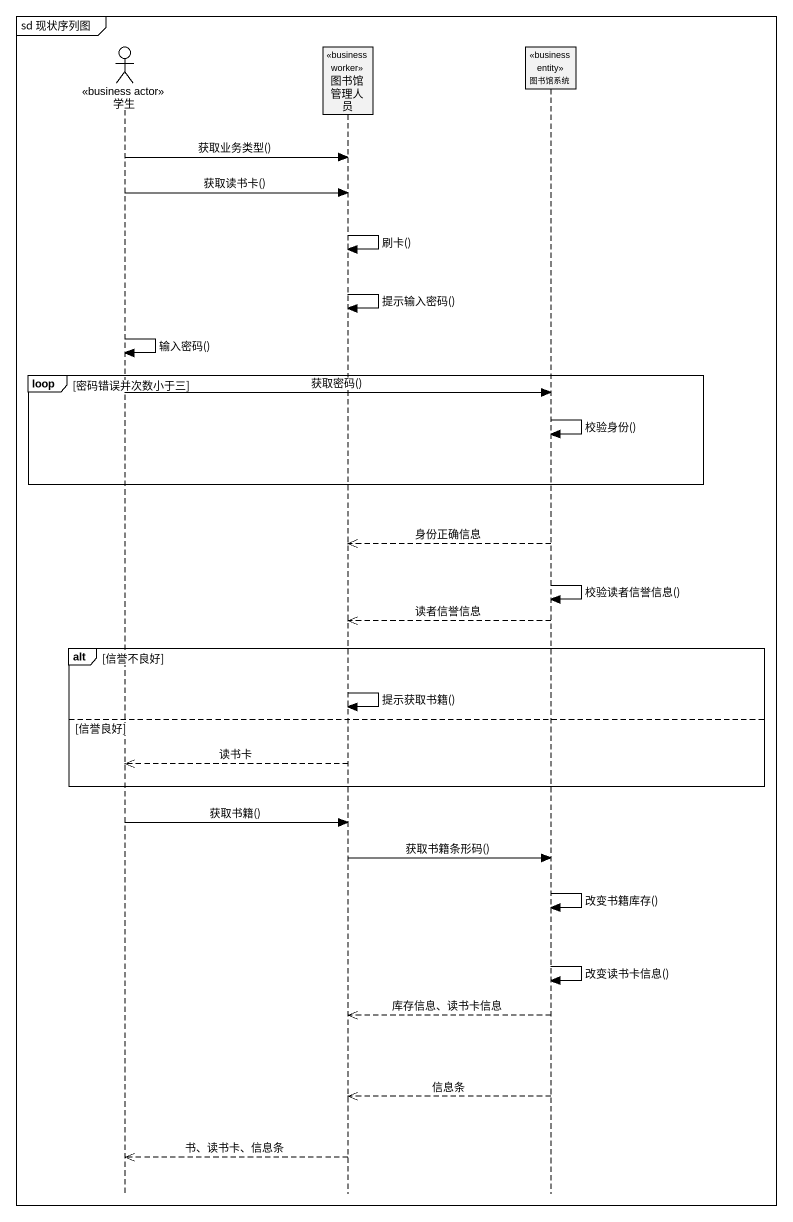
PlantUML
@startuml
mainframe sd 现状序列图
hide footbox
actor 学生 <<business actor>>
participant 图书馆管理人员 <<business worker>>
participant 图书馆系统 <<business entity>>

学生 -> 图书馆管理人员 : 获取业务类型()
学生 -> 图书馆管理人员 : 获取读书卡()
图书馆管理人员 -> 图书馆管理人员 : 刷卡()
图书馆管理人员 -> 图书馆管理人员 : 提示输入密码()
学生 -> 学生 : 输入密码()
loop 密码错误并次数小于三
  学生 -> 图书馆系统 : 获取密码()
  图书馆系统 -> 图书馆系统 : 校验身份()
end
图书馆系统 -->> 图书馆管理人员 : 身份正确信息
图书馆系统 -> 图书馆系统 : 校验读者信誉信息()
图书馆系统 -->> 图书馆管理人员 : 读者信誉信息
alt 信誉不良好
  图书馆管理人员 -> 图书馆管理人员 : 提示获取书籍()
else 信誉良好
  图书馆管理人员 -->> 学生 : 读书卡
end
学生 -> 图书馆管理人员 : 获取书籍()
图书馆管理人员 -> 图书馆系统 : 获取书籍条形码()
图书馆系统 -> 图书馆系统 : 改变书籍库存()
图书馆系统 -> 图书馆系统 : 改变读书卡信息()
图书馆系统 -->> 图书馆管理人员 : 库存信息、读书卡信息
图书馆系统 -->> 图书馆管理人员 : 信息条
图书馆管理人员 -->> 学生 : 书、读书卡、信息条
@enduml
